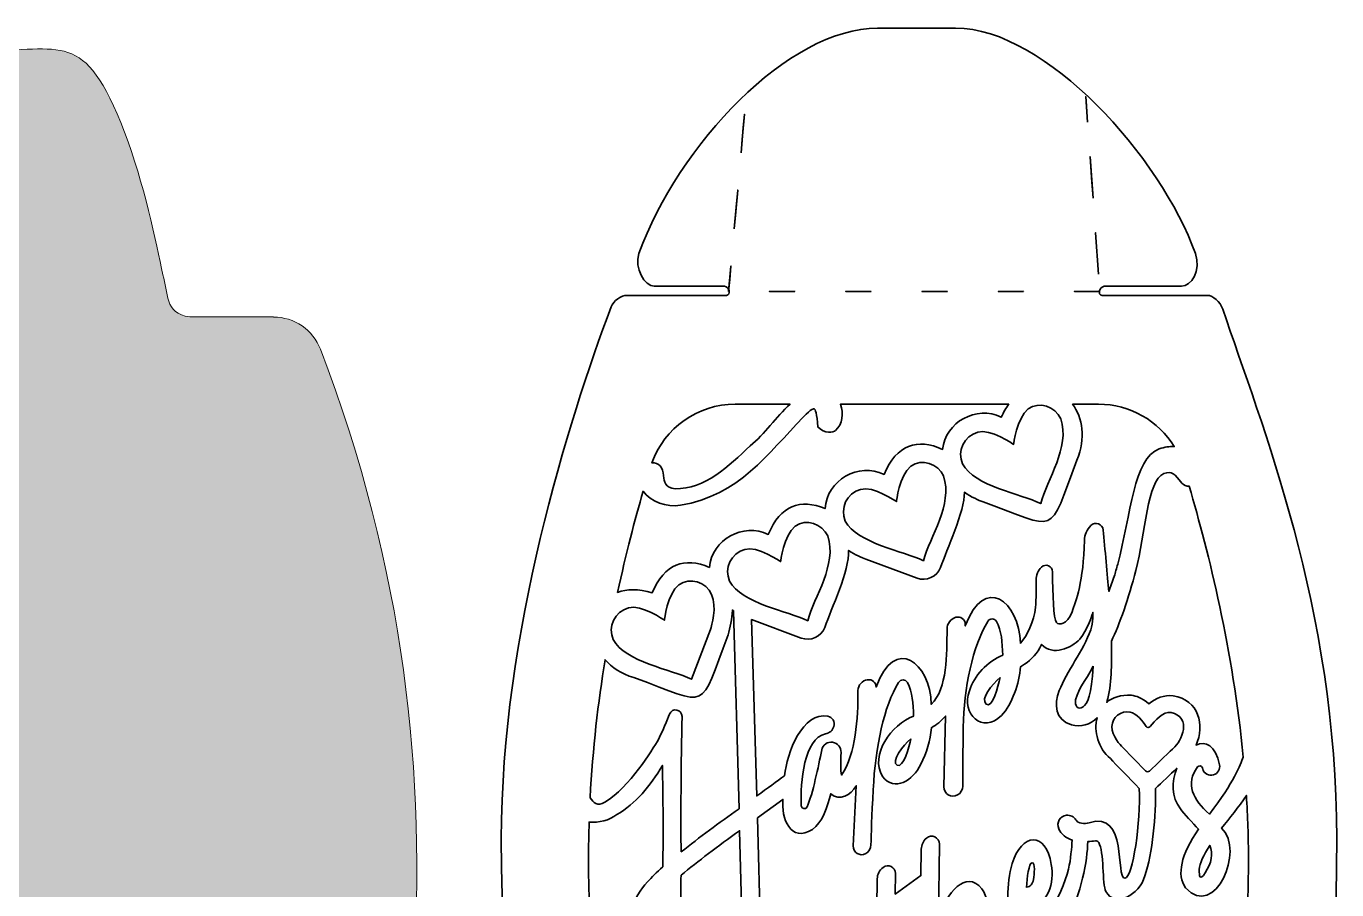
# Model space of a CAD drawing. Header units: inches. Extents: x -3.5 to 26.9, y -12.5 to 13.2.
# Drawn here: x 13.714 to 18.012, y -3.363 to -0.531 of the extents above; entities that cross this region are included whole.
import ezdxf

# ---------------------------------------------------------------- set-up
doc = ezdxf.new("R2010")
doc.units = ezdxf.units.IN
doc.header["$MEASUREMENT"] = 0
doc.layers.add('Bouquet Lantern - Floral Panels', color=7, linetype='Continuous', lineweight=0)

msp = doc.modelspace()

# ---------------------------------------------------------------- hatches: boundary and pattern name
at = {"layer": 'Bouquet Lantern - Floral Panels', "true_color": 0xe6e7e8, "transparency": 33554687}
h = msp.add_hatch(color=254, dxfattribs=at)
h.dxf.hatch_style = 2
edge = h.paths.add_edge_path()
edge.add_spline(control_points=[(14.5247, -1.4847), (14.5247, -1.4847), (14.2508, -1.4847), (14.2508, -1.4847), (14.1658, -1.4735), (14.1808, -1.4037), (14.1625, -1.3465), (14.1407, -1.2409), (14.0999, -1.0444), (14.0365, -0.8787), (13.9022, -0.5315), (13.8317, -0.619), (13.5707, -0.6087), (13.3803, -0.627), (13.2532, -1.2026), (13.2204, -1.3469), (13.2005, -1.4031), (13.2153, -1.4748), (13.1304, -1.4848), (13.1304, -1.4848), (12.8728, -1.4848), (12.8728, -1.4848), (12.8039, -1.4848), (12.7418, -1.5274), (12.7179, -1.592), (12.2333, -2.9037), (12.4362, -4.4119), (12.8151, -5.5258), (12.8378, -5.5924), (12.9007, -5.6372), (12.9712, -5.6372), (12.9712, -5.6372), (13.1676, -5.6372), (13.1676, -5.6372), (13.2415, -5.6372), (13.2521, -5.7203), (13.2561, -5.7517), (13.2675, -5.8397), (13.2668, -5.9863), (13.284, -6.1013), (13.2943, -6.1701), (13.3543, -6.2205), (13.4239, -6.2205), (13.4239, -6.2205), (13.9503, -6.2205), (13.9503, -6.2205), (14.0185, -6.2205), (14.0776, -6.172), (14.0896, -6.1049), (14.1101, -5.9887), (14.1099, -5.8359), (14.1218, -5.7483), (14.1255, -5.7208), (14.1368, -5.6373), (14.2097, -5.6373), (14.2097, -5.6373), (14.4097, -5.6373), (14.4097, -5.6373), (14.4808, -5.6373), (14.5439, -5.5919), (14.5667, -5.5245), (14.9758, -4.316), (15.229, -3.028), (14.6793, -1.5908), (14.6549, -1.527), (14.5933, -1.4849), (14.525, -1.4849), (14.525, -1.4849), (14.5247, -1.4847), (14.5247, -1.4847), (14.5247, -1.4847), (14.5247, -1.4847), (14.5247, -1.4847), (14.5247, -1.4847), (14.5247, -1.4847), (14.5247, -1.4847)], knot_values=[0, 0, 0, 0, 1, 1, 1, 2, 2, 2, 3, 3, 3, 4, 4, 4, 5, 5, 5, 6, 6, 6, 7, 7, 7, 8, 8, 8, 9, 9, 9, 10, 10, 10, 11, 11, 11, 12, 12, 12, 13, 13, 13, 14, 14, 14, 15, 15, 15, 16, 16, 16, 17, 17, 17, 18, 18, 18, 19, 19, 19, 20, 20, 20, 21, 21, 21, 22, 22, 22, 23, 23, 23, 24, 24, 24, 25, 25, 25, 25], degree=3, periodic=0)

# ---------------------------------------------------------------- linework, layer by layer
at = {"layer": 'Bouquet Lantern - Floral Panels'}
msp.add_open_spline([(14.5247, -1.4847), (14.5247, -1.4847), (14.2508, -1.4847), (14.2508, -1.4847), (14.1658, -1.4735), (14.1808, -1.4037), (14.1625, -1.3465), (14.1407, -1.2409), (14.0999, -1.0444), (14.0365, -0.8787), (13.9022, -0.5315), (13.8317, -0.619), (13.5707, -0.6087), (13.3803, -0.627), (13.2532, -1.2026), (13.2204, -1.3469), (13.2005, -1.4031), (13.2153, -1.4748), (13.1304, -1.4848), (13.1304, -1.4848), (12.8728, -1.4848), (12.8728, -1.4848), (12.8039, -1.4848), (12.7418, -1.5274), (12.7179, -1.592), (12.2333, -2.9037), (12.4362, -4.4119), (12.8151, -5.5258), (12.8378, -5.5924), (12.9007, -5.6372), (12.9712, -5.6372), (12.9712, -5.6372), (13.1676, -5.6372), (13.1676, -5.6372), (13.2415, -5.6372), (13.2521, -5.7203), (13.2561, -5.7517), (13.2675, -5.8397), (13.2668, -5.9863), (13.284, -6.1013), (13.2943, -6.1701), (13.3543, -6.2205), (13.4239, -6.2205), (13.4239, -6.2205), (13.9503, -6.2205), (13.9503, -6.2205), (14.0185, -6.2205), (14.0776, -6.172), (14.0896, -6.1049), (14.1101, -5.9887), (14.1099, -5.8359), (14.1218, -5.7483), (14.1255, -5.7208), (14.1368, -5.6373), (14.2097, -5.6373), (14.2097, -5.6373), (14.4097, -5.6373), (14.4097, -5.6373), (14.4808, -5.6373), (14.5439, -5.5919), (14.5667, -5.5245), (14.9758, -4.316), (15.229, -3.028), (14.6793, -1.5908), (14.6549, -1.527), (14.5933, -1.4849), (14.525, -1.4849), (14.525, -1.4849), (14.5247, -1.4847), (14.5247, -1.4847), (14.5247, -1.4847), (14.5247, -1.4847), (14.5247, -1.4847), (14.5247, -1.4847), (14.5247, -1.4847), (14.5247, -1.4847)], degree=3, knots=[0, 0, 0, 0, 1, 1, 1, 2, 2, 2, 3, 3, 3, 4, 4, 4, 5, 5, 5, 6, 6, 6, 7, 7, 7, 8, 8, 8, 9, 9, 9, 10, 10, 10, 11, 11, 11, 12, 12, 12, 13, 13, 13, 14, 14, 14, 15, 15, 15, 16, 16, 16, 17, 17, 17, 18, 18, 18, 19, 19, 19, 20, 20, 20, 21, 21, 21, 22, 22, 22, 23, 23, 23, 24, 24, 24, 25, 25, 25, 25], dxfattribs=at)
at = {"layer": 'Bouquet Lantern - Floral Panels', "color": 250, "lineweight": 35, "true_color": 0x231f20}
for points, knots in [([(17.6378, -1.4588), (17.6298, -1.4349), (17.6055, -1.4139), (17.5872, -1.4139), (17.5872, -1.4139), (17.2422, -1.4139), (17.2422, -1.4139), (17.2259, -1.4139), (17.2344, -1.3842), (17.2497, -1.3842), (17.2497, -1.3842), (17.5023, -1.3842), (17.5023, -1.3842), (17.5351, -1.3842), (17.5685, -1.3328), (17.5484, -1.2767), (17.4356, -0.9616), (17.058, -0.5378), (16.762, -0.5378), (16.762, -0.5378), (16.5063, -0.5378), (16.5063, -0.5378), (16.2134, -0.5378), (15.8523, -0.9205), (15.7237, -1.2767), (15.7067, -1.3237), (15.743, -1.3842), (15.774, -1.3842), (15.774, -1.3842), (16.0038, -1.3842), (16.0038, -1.3842), (16.0194, -1.3842), (16.0269, -1.4139), (16.0105, -1.4139), (16.0105, -1.4139), (15.6856, -1.4139), (15.6856, -1.4139), (15.6637, -1.4139), (15.6403, -1.4314), (15.6326, -1.452), (15.4926, -1.8214), (15.2722, -2.5263), (15.2722, -3.1952), (15.2722, -4.1971), (15.4926, -5.0476), (15.7123, -5.6384), (15.7252, -5.6727), (15.7513, -5.7053), (15.7801, -5.7053), (15.7801, -5.7053), (16.0199, -5.7053), (16.0199, -5.7053), (16.0703, -5.7053), (16.0715, -5.7384), (16.0566, -5.7384), (16.0566, -5.7384), (15.8373, -5.7384), (15.8373, -5.7384), (15.7931, -5.7384), (15.7667, -5.8016), (15.7909, -5.8492), (15.8823, -6.0281), (15.9774, -6.2917), (16.1181, -6.2885), (16.1181, -6.2885), (17.1177, -6.2885), (17.1177, -6.2885), (17.2715, -6.2895), (17.371, -6.0314), (17.4602, -5.8471), (17.4831, -5.7998), (17.4562, -5.7384), (17.4128, -5.7384), (17.4128, -5.7384), (17.1928, -5.7384), (17.1928, -5.7384), (17.1753, -5.7384), (17.1784, -5.7053), (17.2285, -5.7053), (17.2285, -5.7053), (17.4692, -5.7053), (17.4692, -5.7053), (17.5034, -5.7053), (17.5344, -5.6671), (17.5481, -5.6249), (17.7947, -4.9274), (18.012, -4.2063), (18.012, -3.1952), (18.012, -2.438), (17.7634, -1.8319), (17.6378, -1.4588), (17.6378, -1.4588), (17.6378, -1.4588), (17.6378, -1.4588), (17.6378, -1.4588), (17.6378, -1.4588), (17.6378, -1.4588)], [0, 0, 0, 0, 1, 1, 1, 2, 2, 2, 3, 3, 3, 4, 4, 4, 5, 5, 5, 6, 6, 6, 7, 7, 7, 8, 8, 8, 9, 9, 9, 10, 10, 10, 11, 11, 11, 12, 12, 12, 13, 13, 13, 14, 14, 14, 15, 15, 15, 16, 16, 16, 17, 17, 17, 18, 18, 18, 19, 19, 19, 20, 20, 20, 21, 21, 21, 22, 22, 22, 23, 23, 23, 24, 24, 24, 25, 25, 25, 26, 26, 26, 27, 27, 27, 28, 28, 28, 29, 29, 29, 30, 30, 30, 31, 31, 31, 32, 32, 32, 32]), ([(17.1949, -0.8455), (17.1949, -0.8455), (17.189, -0.7624), (17.189, -0.7624), (17.189, -0.7624), (17.1912, -0.7931), (17.1912, -0.7931), (17.1912, -0.7931), (17.1912, -0.7931), (17.1912, -0.7931), (17.1912, -0.7931), (17.1949, -0.8455), (17.1949, -0.8455), (17.1949, -0.8455), (17.1949, -0.8455), (17.1949, -0.8455)], [0, 0, 0, 0, 1, 1, 1, 2, 2, 2, 3, 3, 3, 4, 4, 4, 5, 5, 5, 5]), ([(16.0583, -0.947), (16.0583, -0.947), (16.0622, -0.903), (16.0622, -0.903), (16.0622, -0.903), (16.0622, -0.903), (16.0622, -0.903), (16.0622, -0.903), (16.0697, -0.8199), (16.0697, -0.8199), (16.0697, -0.8199), (16.0658, -0.8639), (16.0658, -0.8639), (16.0658, -0.8639), (16.0658, -0.8639), (16.0658, -0.8639), (16.0658, -0.8639), (16.0583, -0.947), (16.0583, -0.947)], [0, 0, 0, 0, 1, 1, 1, 2, 2, 2, 3, 3, 3, 4, 4, 4, 5, 5, 5, 6, 6, 6, 6]), ([(17.2128, -1.0948), (17.2128, -1.0948), (17.2031, -0.9592), (17.2031, -0.9592), (17.2031, -0.9592), (17.2091, -1.0423), (17.2091, -1.0423), (17.2091, -1.0423), (17.2091, -1.0423), (17.2091, -1.0423), (17.2091, -1.0423), (17.2128, -1.0946), (17.2128, -1.0946), (17.2128, -1.0946), (17.2128, -1.0948), (17.2128, -1.0948)], [0, 0, 0, 0, 1, 1, 1, 2, 2, 2, 3, 3, 3, 4, 4, 4, 5, 5, 5, 5]), ([(16.036, -1.196), (16.036, -1.196), (16.0399, -1.152), (16.0399, -1.152), (16.0399, -1.152), (16.0399, -1.152), (16.0399, -1.152), (16.0399, -1.152), (16.0474, -1.0689), (16.0474, -1.0689), (16.0474, -1.0689), (16.0435, -1.113), (16.0435, -1.113), (16.0435, -1.113), (16.0435, -1.113), (16.0435, -1.113), (16.0435, -1.113), (16.036, -1.196), (16.036, -1.196)], [0, 0, 0, 0, 1, 1, 1, 2, 2, 2, 3, 3, 3, 4, 4, 4, 5, 5, 5, 6, 6, 6, 6]), ([(17.2309, -1.3441), (17.2309, -1.3441), (17.2212, -1.2085), (17.2212, -1.2085), (17.2212, -1.2085), (17.2309, -1.3441), (17.2309, -1.3441)], [0, 0, 0, 0, 1, 1, 1, 2, 2, 2, 2]), ([(16.0176, -1.4009), (16.0176, -1.4009), (16.0251, -1.3178), (16.0251, -1.3178), (16.0251, -1.3178), (16.0212, -1.3619), (16.0212, -1.3619), (16.0212, -1.3619), (16.0212, -1.3619), (16.0212, -1.3619), (16.0212, -1.3619), (16.0177, -1.4008), (16.0177, -1.4008), (16.0177, -1.4008), (16.0176, -1.4009), (16.0176, -1.4009)], [0, 0, 0, 0, 1, 1, 1, 2, 2, 2, 3, 3, 3, 4, 4, 4, 5, 5, 5, 5]), ([(16.2349, -1.4009), (16.2349, -1.4009), (16.1516, -1.4009), (16.1516, -1.4009), (16.1516, -1.4009), (16.2349, -1.4009), (16.2349, -1.4009), (16.2349, -1.4009), (16.2349, -1.4009), (16.2349, -1.4009)], [0, 0, 0, 0, 1, 1, 1, 2, 2, 2, 3, 3, 3, 3]), ([(16.4849, -1.4009), (16.4849, -1.4009), (16.4016, -1.4009), (16.4016, -1.4009), (16.4016, -1.4009), (16.4849, -1.4009), (16.4849, -1.4009), (16.4849, -1.4009), (16.4849, -1.4009), (16.4849, -1.4009)], [0, 0, 0, 0, 1, 1, 1, 2, 2, 2, 3, 3, 3, 3]), ([(16.7349, -1.4009), (16.7349, -1.4009), (16.6516, -1.4009), (16.6516, -1.4009), (16.6516, -1.4009), (16.7349, -1.4009), (16.7349, -1.4009), (16.7349, -1.4009), (16.7349, -1.4009), (16.7349, -1.4009)], [0, 0, 0, 0, 1, 1, 1, 2, 2, 2, 3, 3, 3, 3]), ([(16.9849, -1.4009), (16.9849, -1.4009), (16.9016, -1.4009), (16.9016, -1.4009), (16.9016, -1.4009), (16.9849, -1.4009), (16.9849, -1.4009), (16.9849, -1.4009), (16.9849, -1.4009), (16.9849, -1.4009)], [0, 0, 0, 0, 1, 1, 1, 2, 2, 2, 3, 3, 3, 3]), ([(17.2349, -1.4009), (17.2349, -1.4009), (17.1516, -1.4009), (17.1516, -1.4009), (17.1516, -1.4009), (17.2349, -1.4009), (17.2349, -1.4009), (17.2349, -1.4009), (17.2349, -1.4009), (17.2349, -1.4009)], [0, 0, 0, 0, 1, 1, 1, 2, 2, 2, 3, 3, 3, 3]), ([(17.0001, -1.7864), (17.0353, -1.7598), (17.0888, -1.7784), (17.1072, -1.8183), (17.1374, -1.9141), (17.063, -2.0159), (17.041, -2.0964), (16.9752, -2.0641), (16.8242, -2.0405), (16.7848, -1.9663), (16.766, -1.9255), (16.7898, -1.8746), (16.8351, -1.8623), (16.8751, -1.8495), (16.953, -1.9024), (16.9522, -1.9027), (16.9522, -1.9027), (16.9619, -1.8162), (17.0001, -1.7864), (17.0001, -1.7864), (17.0001, -1.7864), (17.0001, -1.7864), (17.0001, -1.7864), (17.0001, -1.7864), (17.0001, -1.7864)], [0, 0, 0, 0, 1, 1, 1, 2, 2, 2, 3, 3, 3, 4, 4, 4, 5, 5, 5, 6, 6, 6, 7, 7, 7, 8, 8, 8, 8]), ([(15.7374, -2.0559), (15.7608, -2.0902), (15.8153, -2.1102), (15.8595, -2.1017), (16.0534, -2.0709), (16.1448, -1.9327), (16.2624, -1.8135), (16.2891, -1.7835), (16.2977, -1.7862), (16.298, -1.7863), (16.3016, -1.7846), (16.3081, -1.8031), (16.3099, -1.8452), (16.3328, -1.8696), (16.3615, -1.8638), (16.3677, -1.8567), (16.3919, -1.8369), (16.3955, -1.8006), (16.3841, -1.7708), (16.3841, -1.7708), (16.936, -1.7708), (16.936, -1.7708), (16.9273, -1.7828), (16.9191, -1.7969), (16.9119, -1.8133), (16.8303, -1.7738), (16.7287, -1.8287), (16.7191, -1.9192), (16.6377, -1.8809), (16.5677, -1.9033), (16.5276, -2.0009), (16.4438, -1.9602), (16.3395, -2.0198), (16.3341, -2.1131), (16.2527, -2.0794), (16.1878, -2.102), (16.1478, -2.1977), (16.0655, -2.1578), (15.9628, -2.2145), (15.9547, -2.306), (15.8733, -2.2708), (15.8067, -2.2933), (15.7666, -2.3896), (15.7216, -2.3752), (15.6837, -2.3764), (15.6537, -2.3878), (15.6809, -2.2606), (15.7103, -2.1488), (15.7373, -2.0562), (15.7373, -2.0562), (15.7373, -2.0559), (15.7373, -2.0559), (15.7373, -2.0559), (15.7373, -2.0559), (15.7373, -2.0559), (15.7373, -2.0559), (15.7374, -2.0559), (15.7374, -2.0559)], [0, 0, 0, 0, 1, 1, 1, 2, 2, 2, 3, 3, 3, 4, 4, 4, 5, 5, 5, 6, 6, 6, 7, 7, 7, 8, 8, 8, 9, 9, 9, 10, 10, 10, 11, 11, 11, 12, 12, 12, 13, 13, 13, 14, 14, 14, 15, 15, 15, 16, 16, 16, 17, 17, 17, 18, 18, 18, 19, 19, 19, 19]), ([(16.0392, -1.7708), (16.0392, -1.7708), (16.2194, -1.7708), (16.2194, -1.7708), (16.1727, -1.8119), (16.1365, -1.8692), (16.0883, -1.907), (16.0185, -1.9739), (15.9394, -2.0496), (15.8422, -2.0477), (15.8091, -2.0435), (15.8069, -2.0264), (15.8041, -2.0049), (15.8049, -1.9787), (15.7863, -1.9606), (15.7659, -1.9631), (15.8072, -1.8481), (15.9162, -1.7708), (16.0392, -1.7708)], [0, 0, 0, 0, 1, 1, 1, 2, 2, 2, 3, 3, 3, 4, 4, 4, 5, 5, 5, 6, 6, 6, 6]), ([(17.2309, -1.7708), (17.334, -1.7708), (17.427, -1.8251), (17.479, -1.9099), (17.4635, -1.9089), (17.447, -1.9112), (17.4299, -1.9173), (17.3445, -1.9478), (17.3373, -2.1321), (17.2935, -2.2952), (17.2898, -2.3089), (17.286, -2.3224), (17.2822, -2.3355), (17.2767, -2.3516), (17.271, -2.3678), (17.2645, -2.3846), (17.2602, -2.3355), (17.2515, -2.2416), (17.246, -2.1835), (17.2441, -2.1635), (17.2199, -2.1546), (17.2055, -2.1687), (17.2055, -2.1687), (17.2055, -2.1687), (17.2055, -2.1687), (17.1923, -2.1814), (17.1849, -2.1991), (17.1845, -2.2174), (17.1817, -2.3516), (17.1562, -2.4174), (17.144, -2.451), (17.1274, -2.4964), (17.1001, -2.4956), (17.0928, -2.4862), (17.0833, -2.4735), (17.0798, -2.3939), (17.0799, -2.3202), (17.0799, -2.3013), (17.0573, -2.2917), (17.0437, -2.3048), (17.0322, -2.3158), (17.0258, -2.3312), (17.026, -2.3471), (17.0266, -2.3716), (17.0267, -2.4091), (17.024, -2.4369), (17.0194, -2.4816), (16.9965, -2.5308), (16.9747, -2.5545), (16.9703, -2.4171), (16.8563, -2.3267), (16.7937, -2.4977), (16.7937, -2.4977), (16.7937, -2.4926), (16.7937, -2.4926), (16.7937, -2.4763), (16.7778, -2.4646), (16.7623, -2.4695), (16.7453, -2.4746), (16.7338, -2.4902), (16.7338, -2.5078), (16.7338, -2.5896), (16.7348, -2.7034), (16.6823, -2.7548), (16.678, -2.6174), (16.564, -2.527), (16.5013, -2.698), (16.5009, -2.6833), (16.4877, -2.6721), (16.473, -2.6741), (16.4551, -2.6764), (16.4419, -2.6917), (16.4419, -2.7098), (16.4419, -2.8023), (16.4353, -2.9151), (16.3877, -2.9869), (16.3848, -2.9709), (16.3844, -2.946), (16.3862, -2.9127), (16.3872, -2.8962), (16.3752, -2.8816), (16.3588, -2.8791), (16.3422, -2.8765), (16.3265, -2.8874), (16.323, -2.904), (16.3119, -2.9581), (16.294, -3.0476), (16.2751, -3.091), (16.2709, -3.1006), (16.2566, -3.098), (16.256, -3.0876), (16.2517, -3.0085), (16.2652, -2.8667), (16.3355, -2.8516), (16.3483, -2.8488), (16.359, -2.8402), (16.3627, -2.8277), (16.3627, -2.8277), (16.3627, -2.827), (16.3627, -2.827), (16.3672, -2.8124), (16.3583, -2.7969), (16.3434, -2.794), (16.2606, -2.7776), (16.208, -2.9146), (16.2012, -2.9888), (16.1762, -3.0073), (16.1456, -3.0295), (16.1101, -3.0549), (16.1101, -3.0549), (16.0927, -2.4769), (16.0927, -2.4769), (16.0927, -2.4769), (16.2558, -2.5374), (16.2558, -2.5374), (16.286, -2.549), (16.3213, -2.5337), (16.3331, -2.5024), (16.3537, -2.4415), (16.4141, -2.3167), (16.4112, -2.2503), (16.4327, -2.2645), (16.454, -2.2738), (16.4678, -2.2784), (16.4678, -2.2784), (16.4678, -2.2784), (16.4678, -2.2784), (16.4678, -2.2784), (16.6355, -2.3408), (16.6355, -2.3408), (16.6658, -2.3523), (16.701, -2.337), (16.7128, -2.3058), (16.7323, -2.248), (16.7922, -2.122), (16.7908, -2.0595), (16.8138, -2.0755), (16.8373, -2.0859), (16.8523, -2.0908), (16.8523, -2.0908), (16.8523, -2.0908), (16.8523, -2.0908), (17.1019, -2.1824), (17.0645, -2.2078), (17.1597, -1.9545), (17.1898, -1.881), (17.1777, -1.8153), (17.1458, -1.7709), (17.1458, -1.7709), (17.2309, -1.7709), (17.2309, -1.7709), (17.2309, -1.7709), (17.2309, -1.7709), (17.2309, -1.7709), (17.2309, -1.7709), (17.2309, -1.7708), (17.2309, -1.7708)], [0, 0, 0, 0, 1, 1, 1, 2, 2, 2, 3, 3, 3, 4, 4, 4, 5, 5, 5, 6, 6, 6, 7, 7, 7, 8, 8, 8, 9, 9, 9, 10, 10, 10, 11, 11, 11, 12, 12, 12, 13, 13, 13, 14, 14, 14, 15, 15, 15, 16, 16, 16, 17, 17, 17, 18, 18, 18, 19, 19, 19, 20, 20, 20, 21, 21, 21, 22, 22, 22, 23, 23, 23, 24, 24, 24, 25, 25, 25, 26, 26, 26, 27, 27, 27, 28, 28, 28, 29, 29, 29, 30, 30, 30, 31, 31, 31, 32, 32, 32, 33, 33, 33, 34, 34, 34, 35, 35, 35, 36, 36, 36, 37, 37, 37, 38, 38, 38, 39, 39, 39, 40, 40, 40, 41, 41, 41, 42, 42, 42, 43, 43, 43, 44, 44, 44, 45, 45, 45, 46, 46, 46, 47, 47, 47, 48, 48, 48, 49, 49, 49, 50, 50, 50, 51, 51, 51, 52, 52, 52, 52]), ([(16.4506, -2.0499), (16.4906, -2.0371), (16.5685, -2.0901), (16.5677, -2.0903), (16.5677, -2.0903), (16.5774, -2.0038), (16.6156, -1.9741), (16.6509, -1.9474), (16.7044, -1.966), (16.7227, -2.0059), (16.753, -2.1017), (16.6785, -2.2035), (16.6566, -2.2841), (16.5908, -2.2517), (16.4398, -2.2281), (16.4003, -2.1539), (16.3816, -2.1131), (16.4053, -2.0623), (16.4506, -2.0499)], [0, 0, 0, 0, 1, 1, 1, 2, 2, 2, 3, 3, 3, 4, 4, 4, 5, 5, 5, 6, 6, 6, 6]), ([(17.5041, -2.0295), (17.5106, -2.0374), (17.5191, -2.0399), (17.5278, -2.0391), (17.5928, -2.2594), (17.6716, -2.5789), (17.7053, -2.9281), (17.6948, -2.9523), (17.6765, -3.0094), (17.5942, -3.1145), (17.5402, -3.0676), (17.5147, -3.0146), (17.5552, -2.9601), (17.5597, -2.9539), (17.5694, -2.9559), (17.5713, -2.9633), (17.5716, -2.9642), (17.5719, -2.9652), (17.5722, -2.9663), (17.5762, -2.982), (17.5926, -2.991), (17.608, -2.9862), (17.6222, -2.9817), (17.6308, -2.9673), (17.6276, -2.9527), (17.6135, -2.888), (17.5817, -2.8742), (17.5506, -2.8881), (17.5794, -2.8233), (17.5605, -2.7402), (17.4751, -2.727), (17.4463, -2.723), (17.4174, -2.7349), (17.3958, -2.7528), (17.3697, -2.7313), (17.3549, -2.7277), (17.3385, -2.7252), (17.3035, -2.723), (17.2766, -2.7323), (17.2574, -2.7483), (17.259, -2.7441), (17.2602, -2.7398), (17.2613, -2.7353), (17.2749, -2.6802), (17.2733, -2.6088), (17.2728, -2.5481), (17.3003, -2.4909), (17.3292, -2.4084), (17.3533, -2.3156), (17.384, -2.1969), (17.3906, -2.0196), (17.4451, -1.9984), (17.472, -1.9878), (17.4794, -1.9995), (17.5042, -2.0296), (17.5042, -2.0296), (17.5041, -2.0296), (17.5041, -2.0296), (17.5041, -2.0296), (17.5041, -2.0295), (17.5041, -2.0295)], [0, 0, 0, 0, 1, 1, 1, 2, 2, 2, 3, 3, 3, 4, 4, 4, 5, 5, 5, 6, 6, 6, 7, 7, 7, 8, 8, 8, 9, 9, 9, 10, 10, 10, 11, 11, 11, 12, 12, 12, 13, 13, 13, 14, 14, 14, 15, 15, 15, 16, 16, 16, 17, 17, 17, 18, 18, 18, 19, 19, 19, 20, 20, 20, 20]), ([(16.0208, -2.3506), (16.002, -2.3098), (16.0258, -2.2589), (16.071, -2.2466), (16.111, -2.2338), (16.189, -2.2867), (16.1881, -2.287), (16.1881, -2.287), (16.1978, -2.2005), (16.236, -2.1708), (16.2713, -2.1441), (16.3248, -2.1627), (16.3431, -2.2026), (16.3734, -2.2984), (16.299, -2.4002), (16.277, -2.4808), (16.2112, -2.4484), (16.0602, -2.4248), (16.0208, -2.3506), (16.0208, -2.3506), (16.0208, -2.3506), (16.0208, -2.3506), (16.0208, -2.3506), (16.0208, -2.3506), (16.0208, -2.3506)], [0, 0, 0, 0, 1, 1, 1, 2, 2, 2, 3, 3, 3, 4, 4, 4, 5, 5, 5, 6, 6, 6, 7, 7, 7, 8, 8, 8, 8]), ([(15.6898, -2.4385), (15.7298, -2.4258), (15.8077, -2.4787), (15.8069, -2.4789), (15.8069, -2.4789), (15.8166, -2.3924), (15.8548, -2.3627), (15.8901, -2.336), (15.9435, -2.3546), (15.9619, -2.3945), (15.9806, -2.4353), (15.9613, -2.4983), (15.958, -2.5091), (15.958, -2.5091), (15.8956, -2.6726), (15.8956, -2.6726), (15.8298, -2.6402), (15.6788, -2.6166), (15.6394, -2.5424), (15.6206, -2.5016), (15.6444, -2.4508), (15.6897, -2.4384), (15.6897, -2.4384), (15.6898, -2.4384), (15.6898, -2.4384), (15.6898, -2.4384), (15.6898, -2.4385), (15.6898, -2.4385)], [0, 0, 0, 0, 1, 1, 1, 2, 2, 2, 3, 3, 3, 4, 4, 4, 5, 5, 5, 6, 6, 6, 7, 7, 7, 8, 8, 8, 9, 9, 9, 9]), ([(15.6124, -2.6084), (15.6341, -2.6337), (15.6653, -2.6546), (15.7072, -2.6669), (15.7072, -2.6669), (15.7072, -2.6669), (15.7072, -2.6669), (15.961, -2.7614), (15.9198, -2.7798), (16.0159, -2.5266), (16.0228, -2.5034), (16.0291, -2.4749), (16.0302, -2.4459), (16.0315, -2.4467), (16.0326, -2.4473), (16.0338, -2.4481), (16.0338, -2.4481), (16.0517, -3.097), (16.0517, -3.097), (15.9855, -3.1441), (15.9219, -3.1914), (15.8624, -3.2378), (15.8591, -3.1492), (15.8624, -2.9348), (15.8649, -2.7946), (15.8653, -2.7706), (15.8317, -2.7645), (15.8237, -2.7871), (15.8237, -2.7871), (15.8078, -2.8314), (15.7872, -2.8696), (15.7676, -2.9058), (15.6922, -3.0258), (15.612, -3.0756), (15.5873, -3.091), (15.5745, -3.0769), (15.5635, -3.061), (15.572, -2.9001), (15.5898, -2.7481), (15.6124, -2.6087), (15.6124, -2.6087), (15.6124, -2.6084), (15.6124, -2.6084), (15.6124, -2.6084), (15.6124, -2.6084), (15.6124, -2.6084), (15.6124, -2.6084), (15.6124, -2.6084), (15.6124, -2.6084)], [0, 0, 0, 0, 1, 1, 1, 2, 2, 2, 3, 3, 3, 4, 4, 4, 5, 5, 5, 6, 6, 6, 7, 7, 7, 8, 8, 8, 9, 9, 9, 10, 10, 10, 11, 11, 11, 12, 12, 12, 13, 13, 13, 14, 14, 14, 15, 15, 15, 16, 16, 16, 16]), ([(17.0997, -3.162), (17.1083, -3.1817), (17.1245, -3.1934), (17.1444, -3.1996), (17.142, -3.2245), (17.1402, -3.2627), (17.1322, -3.2949), (17.111, -3.3795), (17.0305, -3.5445), (16.9966, -3.4155), (17.0662, -3.4166), (17.0869, -3.3392), (17.0755, -3.2798), (17.0585, -3.1681), (16.9769, -3.177), (16.948, -3.2764), (16.9366, -3.3101), (16.9337, -3.3491), (16.9331, -3.3849), (16.9288, -3.417), (16.8942, -3.5174), (16.8699, -3.566), (16.8674, -3.571), (16.8597, -3.5694), (16.8597, -3.5637), (16.8601, -3.4988), (16.8852, -3.4076), (16.848, -3.3602), (16.7951, -3.2927), (16.7326, -3.3758), (16.7056, -3.4534), (16.7056, -3.4534), (16.7088, -3.2131), (16.7088, -3.2131), (16.7091, -3.1909), (16.6828, -3.1788), (16.6662, -3.1935), (16.6558, -3.2027), (16.6498, -3.2158), (16.6495, -3.2295), (16.6495, -3.2295), (16.6481, -3.316), (16.6481, -3.316), (16.6481, -3.316), (16.564, -3.3767), (16.564, -3.3767), (16.564, -3.3767), (16.5649, -3.3096), (16.5649, -3.3096), (16.5652, -3.2884), (16.5409, -3.2763), (16.5241, -3.2892), (16.5123, -3.2984), (16.5052, -3.3124), (16.5049, -3.3273), (16.5049, -3.3273), (16.5035, -3.4201), (16.5035, -3.4201), (16.5035, -3.4201), (16.3569, -3.5255), (16.3569, -3.5255), (16.3433, -3.5353), (16.3401, -3.5542), (16.3498, -3.568), (16.3591, -3.581), (16.3773, -3.5841), (16.3903, -3.5748), (16.3903, -3.5748), (16.5027, -3.4944), (16.5027, -3.4944), (16.5027, -3.4944), (16.5006, -3.672), (16.5006, -3.672), (16.4942, -3.6991), (16.4809, -3.7239), (16.4606, -3.746), (16.4569, -3.6481), (16.3373, -3.5952), (16.3033, -3.707), (16.2988, -3.7231), (16.2949, -3.7441), (16.292, -3.7674), (16.2798, -3.7956), (16.2666, -3.8231), (16.2516, -3.8489), (16.2527, -3.7856), (16.2535, -3.7427), (16.254, -3.7417), (16.2517, -3.6233), (16.2374, -3.5003), (16.1222, -3.5033), (16.1222, -3.5033), (16.1124, -3.127), (16.1124, -3.127), (16.1124, -3.127), (16.1959, -3.0666), (16.1959, -3.0666), (16.1891, -3.1274), (16.221, -3.2105), (16.2924, -3.1649), (16.3244, -3.1444), (16.3422, -3.0889), (16.3526, -3.048), (16.3812, -3.0739), (16.4185, -3.0519), (16.4363, -3.0217), (16.4363, -3.0217), (16.426, -3.2187), (16.426, -3.2187), (16.4249, -3.2403), (16.4483, -3.2548), (16.4672, -3.2441), (16.4672, -3.2441), (16.4672, -3.2441), (16.4672, -3.2441), (16.4774, -3.2383), (16.4838, -3.2276), (16.4842, -3.2159), (16.4851, -3.1846), (16.4872, -3.1177), (16.4916, -3.0353), (16.4994, -2.8913), (16.5267, -2.7617), (16.5749, -2.683), (16.5817, -2.6719), (16.5977, -2.6721), (16.6041, -2.6837), (16.6209, -2.7141), (16.622, -2.7521), (16.6242, -2.7933), (16.552, -2.8213), (16.4792, -2.9202), (16.5219, -2.9909), (16.5609, -3.0427), (16.6234, -3.0046), (16.6478, -2.9513), (16.667, -2.9142), (16.6785, -2.8739), (16.6824, -2.8313), (16.7001, -2.8216), (16.7133, -2.8103), (16.7291, -2.7931), (16.7291, -2.7931), (16.7233, -3.0249), (16.7233, -3.0249), (16.7227, -3.0485), (16.7481, -3.0637), (16.7685, -3.0519), (16.7788, -3.0459), (16.7852, -3.0351), (16.7853, -3.0231), (16.7855, -2.9892), (16.7859, -2.9139), (16.787, -2.8296), (16.7885, -2.7044), (16.8191, -2.5612), (16.8674, -2.4827), (16.874, -2.472), (16.8898, -2.4717), (16.896, -2.4827), (16.9134, -2.5133), (16.9145, -2.5517), (16.9167, -2.5933), (16.8666, -2.6137), (16.8217, -2.6613), (16.8076, -2.7101), (16.779, -2.7873), (16.8509, -2.8526), (16.9124, -2.7909), (16.9483, -2.7546), (16.9703, -2.6852), (16.9749, -2.6314), (16.9792, -2.6291), (16.9837, -2.6263), (16.9881, -2.6234), (17.0101, -2.6077), (17.0302, -2.588), (17.0438, -2.5584), (17.081, -2.598), (17.1415, -2.5702), (17.1691, -2.5408), (17.1938, -2.5145), (17.2124, -2.4531), (17.2124, -2.4531), (17.2124, -2.4531), (17.2134, -2.4871), (17.2052, -2.5109), (17.182, -2.577), (17.1249, -2.6491), (17.1019, -2.7095), (17.0838, -2.7566), (17.0881, -2.8045), (17.1416, -2.8216), (17.1727, -2.8316), (17.2033, -2.821), (17.2263, -2.7987), (17.2142, -2.8434), (17.229, -2.8983), (17.2694, -2.9324), (17.2694, -2.9324), (17.2694, -2.9324), (17.2694, -2.9324), (17.2887, -2.9524), (17.333, -2.9984), (17.3644, -3.0308), (17.3685, -3.137), (17.3448, -3.3234), (17.3167, -3.3244), (17.2858, -3.3253), (17.3281, -3.1006), (17.1997, -3.1433), (17.1849, -3.1481), (17.1627, -3.1446), (17.158, -3.1352), (17.1576, -3.1348), (17.157, -3.1344), (17.1566, -3.1338), (17.1494, -3.1235), (17.1383, -3.1169), (17.1259, -3.1184), (17.1259, -3.1184), (17.1259, -3.1184), (17.1259, -3.1184), (17.1049, -3.1209), (17.0917, -3.1428), (17.1002, -3.1623), (17.1002, -3.1623), (17.0997, -3.162), (17.0997, -3.162), (17.0997, -3.162), (17.0997, -3.162), (17.0997, -3.162), (17.0997, -3.162), (17.0997, -3.162), (17.0997, -3.162)], [0, 0, 0, 0, 1, 1, 1, 2, 2, 2, 3, 3, 3, 4, 4, 4, 5, 5, 5, 6, 6, 6, 7, 7, 7, 8, 8, 8, 9, 9, 9, 10, 10, 10, 11, 11, 11, 12, 12, 12, 13, 13, 13, 14, 14, 14, 15, 15, 15, 16, 16, 16, 17, 17, 17, 18, 18, 18, 19, 19, 19, 20, 20, 20, 21, 21, 21, 22, 22, 22, 23, 23, 23, 24, 24, 24, 25, 25, 25, 26, 26, 26, 27, 27, 27, 28, 28, 28, 29, 29, 29, 30, 30, 30, 31, 31, 31, 32, 32, 32, 33, 33, 33, 34, 34, 34, 35, 35, 35, 36, 36, 36, 37, 37, 37, 38, 38, 38, 39, 39, 39, 40, 40, 40, 41, 41, 41, 42, 42, 42, 43, 43, 43, 44, 44, 44, 45, 45, 45, 46, 46, 46, 47, 47, 47, 48, 48, 48, 49, 49, 49, 50, 50, 50, 51, 51, 51, 52, 52, 52, 53, 53, 53, 54, 54, 54, 55, 55, 55, 56, 56, 56, 57, 57, 57, 58, 58, 58, 59, 59, 59, 60, 60, 60, 61, 61, 61, 62, 62, 62, 63, 63, 63, 64, 64, 64, 65, 65, 65, 66, 66, 66, 67, 67, 67, 68, 68, 68, 69, 69, 69, 70, 70, 70, 71, 71, 71, 72, 72, 72, 73, 73, 73, 74, 74, 74, 75, 75, 75, 76, 76, 76, 77, 77, 77, 78, 78, 78, 78]), ([(17.213, -2.6301), (17.2091, -2.7234), (17.1931, -2.7541), (17.1799, -2.7631), (17.1627, -2.7748), (17.1513, -2.7581), (17.1555, -2.7395), (17.1673, -2.6962), (17.1862, -2.6827), (17.213, -2.6301)], [0, 0, 0, 0, 1, 1, 1, 2, 2, 2, 3, 3, 3, 3]), ([(16.9076, -2.6671), (16.901, -2.6959), (16.8828, -2.7698), (16.8623, -2.7541), (16.8419, -2.7384), (16.8823, -2.6877), (16.9076, -2.6671)], [0, 0, 0, 0, 1, 1, 1, 2, 2, 2, 2]), ([(17.3081, -2.8941), (17.3042, -2.8913), (17.274, -2.8578), (17.2745, -2.8278), (17.2749, -2.7978), (17.3042, -2.7742), (17.3347, -2.7799), (17.3558, -2.7838), (17.3763, -2.8112), (17.3866, -2.8269), (17.3898, -2.8319), (17.3969, -2.8321), (17.4005, -2.8274), (17.414, -2.8096), (17.444, -2.7759), (17.4684, -2.7813), (17.5385, -2.7978), (17.504, -2.8748), (17.4753, -2.8995), (17.4753, -2.8995), (17.4176, -2.9545), (17.3976, -2.9734), (17.3938, -2.9769), (17.388, -2.9767), (17.3845, -2.9731), (17.3845, -2.9731), (17.3083, -2.8941), (17.3083, -2.8941), (17.3083, -2.8941), (17.3083, -2.8941), (17.3083, -2.8941), (17.3083, -2.8941), (17.3081, -2.8941), (17.3081, -2.8941)], [0, 0, 0, 0, 1, 1, 1, 2, 2, 2, 3, 3, 3, 4, 4, 4, 5, 5, 5, 6, 6, 6, 7, 7, 7, 8, 8, 8, 9, 9, 9, 10, 10, 10, 11, 11, 11, 11]), ([(16.6152, -2.8674), (16.6099, -2.8942), (16.5909, -2.9651), (16.5699, -2.9544), (16.549, -2.9437), (16.5899, -2.888), (16.6152, -2.8674)], [0, 0, 0, 0, 1, 1, 1, 2, 2, 2, 2]), ([(15.7122, -3.7614), (15.7122, -3.7614), (15.6963, -3.8058), (15.6756, -3.8439), (15.6656, -3.8624), (15.641, -3.9028), (15.6087, -3.9445), (15.578, -3.7266), (15.5583, -3.4958), (15.5583, -3.2609), (15.5583, -3.2203), (15.559, -3.1802), (15.5602, -3.1406), (15.5915, -3.1437), (15.6267, -3.1349), (15.6515, -3.1162), (15.7117, -3.0813), (15.7608, -3.023), (15.8003, -2.9548), (15.802, -3.0238), (15.8035, -3.1262), (15.8023, -3.247), (15.8023, -3.247), (15.8023, -3.2874), (15.8023, -3.2874), (15.7813, -3.3058), (15.7644, -3.3224), (15.7517, -3.3369), (15.7048, -3.3837), (15.6738, -3.4762), (15.6917, -3.5377), (15.7017, -3.572), (15.7348, -3.6037), (15.7733, -3.5984), (15.8117, -3.5933), (15.8276, -3.5605), (15.8402, -3.5287), (15.8647, -3.4669), (15.859, -3.3806), (15.8619, -3.3149), (15.9178, -3.2691), (15.9822, -3.2201), (16.0535, -3.1692), (16.0535, -3.1692), (16.0633, -3.5334), (16.0633, -3.5334), (15.9788, -3.6417), (15.9872, -3.7902), (15.9701, -3.9588), (15.957, -3.8759), (15.9391, -3.7098), (15.8187, -3.7919), (15.7902, -3.8113), (15.7681, -3.8544), (15.7512, -3.9103), (15.7519, -3.8601), (15.7527, -3.8112), (15.7534, -3.7689), (15.7538, -3.7449), (15.7202, -3.7388), (15.7122, -3.7614), (15.7122, -3.7614), (15.7122, -3.7614), (15.7122, -3.7614), (15.7122, -3.7614), (15.7122, -3.7614), (15.7122, -3.7614)], [0, 0, 0, 0, 1, 1, 1, 2, 2, 2, 3, 3, 3, 4, 4, 4, 5, 5, 5, 6, 6, 6, 7, 7, 7, 8, 8, 8, 9, 9, 9, 10, 10, 10, 11, 11, 11, 12, 12, 12, 13, 13, 13, 14, 14, 14, 15, 15, 15, 16, 16, 16, 17, 17, 17, 18, 18, 18, 19, 19, 19, 20, 20, 20, 21, 21, 21, 22, 22, 22, 22]), ([(17.4366, -3.5078), (17.3444, -3.6299), (17.3492, -3.8356), (17.4224, -3.9666), (17.3999, -3.996), (17.3734, -4.0292), (17.3508, -4.0573), (17.3508, -4.0573), (17.3463, -3.9849), (17.3463, -3.9849), (17.3416, -3.9306), (17.338, -3.8717), (17.3337, -3.8212), (17.3317, -3.7981), (17.3058, -3.7855), (17.2865, -3.7981), (17.2742, -3.806), (17.266, -3.8191), (17.2642, -3.8337), (17.2497, -3.9537), (17.227, -4.0467), (17.2153, -4.0769), (17.203, -4.1088), (17.1783, -4.1196), (17.1731, -4.1037), (17.1599, -4.0631), (17.162, -3.9637), (17.164, -3.8976), (17.1683, -3.8364), (17.1745, -3.7481), (17.1769, -3.7083), (17.1856, -3.6252), (17.1344, -3.5395), (17.0622, -3.5173), (17.0874, -3.506), (17.1103, -3.4817), (17.1301, -3.4509), (17.1728, -3.3839), (17.1948, -3.2641), (17.1952, -3.2049), (17.2038, -3.2045), (17.2126, -3.2034), (17.2212, -3.202), (17.2237, -3.202), (17.2274, -3.2023), (17.2312, -3.2078), (17.2491, -3.2349), (17.2426, -3.3464), (17.2545, -3.3685), (17.2844, -3.4234), (17.3656, -3.3798), (17.3824, -3.3171), (17.4076, -3.2435), (17.4202, -3.1183), (17.4172, -3.0309), (17.4385, -3.0106), (17.4653, -2.9852), (17.4872, -2.9645), (17.4701, -3.0074), (17.4684, -3.0589), (17.4997, -3.0976), (17.5091, -3.1127), (17.5398, -3.1438), (17.559, -3.1641), (17.5005, -3.248), (17.4862, -3.3128), (17.5163, -3.3569), (17.6123, -3.4598), (17.7116, -3.2334), (17.6344, -3.1612), (17.6598, -3.1276), (17.6906, -3.0917), (17.7155, -3.0535), (17.7198, -3.1221), (17.7222, -3.1914), (17.7222, -3.261), (17.7222, -3.3421), (17.7201, -3.4217), (17.7163, -3.4999), (17.6638, -3.4117), (17.5297, -3.4014), (17.4367, -3.5081), (17.4367, -3.5081), (17.4367, -3.5078), (17.4367, -3.5078), (17.4367, -3.5078), (17.4367, -3.5078), (17.4367, -3.5078), (17.4367, -3.5078), (17.4366, -3.5078), (17.4366, -3.5078)], [0, 0, 0, 0, 1, 1, 1, 2, 2, 2, 3, 3, 3, 4, 4, 4, 5, 5, 5, 6, 6, 6, 7, 7, 7, 8, 8, 8, 9, 9, 9, 10, 10, 10, 11, 11, 11, 12, 12, 12, 13, 13, 13, 14, 14, 14, 15, 15, 15, 16, 16, 16, 17, 17, 17, 18, 18, 18, 19, 19, 19, 20, 20, 20, 21, 21, 21, 22, 22, 22, 23, 23, 23, 24, 24, 24, 25, 25, 25, 26, 26, 26, 27, 27, 27, 28, 28, 28, 29, 29, 29, 30, 30, 30, 30]), ([(17.5802, -3.3073), (17.5634, -3.3344), (17.5601, -3.3194), (17.561, -3.2959), (17.5627, -3.2764), (17.5742, -3.2501), (17.5953, -3.2173), (17.6066, -3.2449), (17.6016, -3.2745), (17.5802, -3.3073)], [0, 0, 0, 0, 1, 1, 1, 2, 2, 2, 3, 3, 3, 3]), ([(16.9941, -3.3548), (16.996, -3.3237), (17.0023, -3.2746), (17.013, -3.2742), (17.0237, -3.2739), (17.0201, -3.3116), (17.0172, -3.3288), (17.0147, -3.3439), (17.0081, -3.3528), (16.9941, -3.3546), (16.9941, -3.3546), (16.9941, -3.3546), (16.9941, -3.3546), (16.9941, -3.3546), (16.9941, -3.3548), (16.9941, -3.3548)], [0, 0, 0, 0, 1, 1, 1, 2, 2, 2, 3, 3, 3, 4, 4, 4, 5, 5, 5, 5])]:
    msp.add_open_spline(points, degree=3, knots=knots, dxfattribs=at)

doc.saveas('drawing.dxf')
